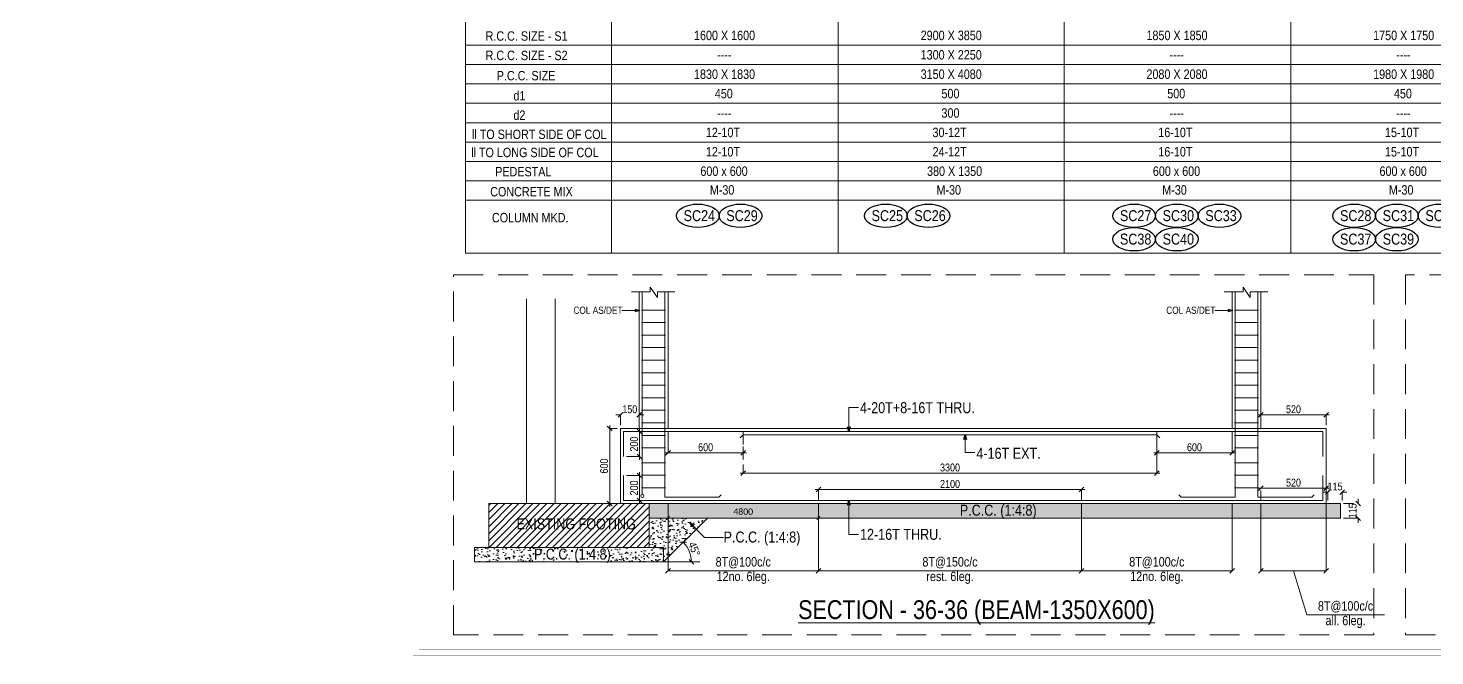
# Model space of a CAD drawing. Header units: millimetres. Extents: x 1112055 to 3390982, y -148532 to 766891.
# Drawn here: x 1898706 to 1943599, y 639060 to 659086 of the extents above; entities that cross this region are included whole.
import ezdxf
from ezdxf.enums import TextEntityAlignment as Align

# ---------------------------------------------------------------- set-up
doc = ezdxf.new("R2010")
doc.units = ezdxf.units.MM
doc.header["$PDMODE"] = 35
doc.header["$PDSIZE"] = -25
doc.linetypes.add('Hidden', pattern=[9.525, 6.35, -3.175])
for name, color, linetype, lineweight in [('B COLSCH', 204, 'Continuous', 20), ('B FOOTING', 49, 'Continuous', 20), ('B HATCH', 250, 'Continuous', 0), ('B P.C.C', 251, 'Continuous', 0), ('B STEEL', 34, 'Continuous', 15), ('B STEEL TEXT', 7, 'Continuous', 15), ('B TITLE BLOCK', 250, 'Continuous', 0), ('B-COL NO', 7, 'Continuous', 5), ('B-ST DIM', 250, 'Continuous', 18), ('P STEEL', 7, 'Continuous', 30)]:
    doc.layers.add(name, color=color, linetype=linetype, lineweight=lineweight)
doc.layers.add('B TEXT', color=7, linetype='Continuous')
doc.layers.add('TEXT', color=7, linetype='Continuous')
doc.styles.add('ARIAL', font='arial.ttf')
doc.styles.add('Cali', font='calibri.ttf')
doc.styles.add('Q1', font='g13f12d.shx', dxfattribs={"width": 0.8})
doc.styles.add('SWINC', font='swissc.ttf')
doc.styles.add('SWINS', font='swissc.ttf')
doc.dimstyles.new('1.100', dxfattribs={"dimtxt": 200, "dimasz": 100, "dimexe": 100, "dimexo": 100, "dimgap": 100, "dimtad": 1, "dimdec": 0, "dimzin": 0, "dimdsep": 46, "dimtxsty": 'Cali', "dimblk": 'OBLIQUE', "dimcen": 0, "dimdle": 100, "dimclrd": 256, "dimclre": 256, "dimclrt": 3, "dimadec": 0, "dimazin": 0, "dimtfac": 1, "dimtdec": 0, "dimtofl": 0, "dimtmove": 1, "dimatfit": 0, "dimfxl": 100, "dimfxlon": 1, "dimtolj": 1, "dimtzin": 0, "dimlwd": -1, "dimlwe": -1, "dimarcsym": 0})
doc.dimstyles.new('BH-STD', dxfattribs={"dimscale": 0, "dimtxt": 230, "dimasz": 125, "dimexe": 0, "dimexo": 100, "dimgap": 50, "dimtad": 1, "dimdec": 0, "dimzin": 1, "dimdsep": 46, "dimtxsty": 'Q1', "dimblk": 'ARCHTICK', "dimcen": 1, "dimdle": 100, "dimclrd": 250, "dimclre": 250, "dimclrt": 256, "dimadec": 0, "dimazin": 0, "dimtfac": 1, "dimtdec": 0, "dimtix": 1, "dimtofl": 0, "dimtmove": 0, "dimatfit": 2, "dimfxl": 1, "dimtolj": 1, "dimtzin": 0, "dimlwd": 9, "dimlwe": 9, "dimarcsym": 0})
doc.dimstyles.new('BHOOMI', dxfattribs={"dimtxt": 230, "dimasz": 150, "dimexe": 10, "dimexo": 0, "dimgap": 25, "dimtad": 1, "dimdec": 0, "dimzin": 0, "dimdsep": 46, "dimtxsty": 'SWINC', "dimblk": 'OBLIQUE', "dimcen": 0.09, "dimclrd": 250, "dimclre": 250, "dimclrt": 256, "dimaunit": 1, "dimadec": 3, "dimazin": 0, "dimtfac": 1, "dimtdec": 0, "dimtofl": 0, "dimtmove": 1, "dimatfit": 3, "dimfxl": 100, "dimtolj": 1, "dimtzin": 0, "dimlwd": 9, "dimlwe": 5, "dimarcsym": 0})
doc.dimstyles.new('DIM 1', dxfattribs={"dimscale": 0, "dimtxt": 230, "dimasz": 150, "dimexe": 0.18, "dimexo": 0.0625, "dimgap": 0.5, "dimtad": 1, "dimdec": 0, "dimzin": 0, "dimdsep": 46, "dimtxsty": 'ARIAL', "dimblk": 'OBLIQUE', "dimcen": 6, "dimse1": 1, "dimse2": 1, "dimclrd": 256, "dimclrt": 256, "dimadec": 0, "dimazin": 2, "dimtfac": 0.75, "dimtdec": 0, "dimtix": 1, "dimtofl": 0, "dimtmove": 1, "dimatfit": 3, "dimldrblk": 'OPEN30', "dimfxl": 0.18, "dimfrac": 1, "dimtolj": 1, "dimtzin": 0, "dimlwd": -1, "dimarcsym": 0})
pattern_1 = [(50, (-377035.25, 428300.5), (364.369338, -31.87817), [38.1, -419.1]), (355, (-377035.25, 428300.5), (-70.48684, 382.11369), [30.48, -335.28117]), (100.451445, (-377004.9, 428297.86), (293.882494, 350.235504), [32.38002, -356.18049]), (46.1842, (-377035.25, 428402.1), (542.15808, -84.08466), [57.15, -628.65]), (96.635558, (-376990.07, 428395.1), (474.80827, 494.85225), [48.57005, -534.27122]), (351.18415, (-377035.25, 428402.1), (474.80827, 494.85225), [45.71993, -502.91946]), (21, (-376984.45, 428376.7), (303.228783, -204.530396), [38.1, -419.1]), (326, (-376984.45, 428376.7), (123.604057, 368.37593), [30.48, -335.28]), (71.451445, (-376959.2, 428359.67), (426.83284, 163.84554), [32.38002, -356.179875]), (37.5, (-377035.25, 428300.51), (6.1772065, 169.110078), [0, -331.216, 0, -340.36, 0, -336.55]), (7.5, (-377035.25, 428300.51), (133.639325, 200.36115), [0, -194.056, 0, -323.596, 0, -128.27]), (327.5, (-377148.54, 428300.51), (271.18119, -11.457488), [0, -127, 0, -396.24, 0, -525.78]), (317.5, (-377199.34, 428300.51), (296.258363, 50.852982), [0, -165.1, 0, -263.144, 0, -373.38])]

# ---------------------------------------------------------------- blocks, each defined once
blk = doc.blocks.new('_Oblique')
at = {"color": 0, "linetype": 'ByBlock', "lineweight": -2}
blk.add_line((-0.5, -0.5), (0.5, 0.5), dxfattribs=at)
blk = doc.blocks.new('*D2856')
at = {"layer": 'B-ST DIM', "color": 7, "lineweight": 9, "ltscale": 50, "transparency": 16777216}
blk.add_arc((1918987, 642056), 886, 0, 45, dxfattribs=at)
at = {"layer": 'Defpoints', "color": 0, "transparency": 16777216}
for p in [(1920387, 643456), (1918987, 642056), (1918987, 642056), (1919843, 642286), (1920139, 642056)]:
    blk.add_point(p, dxfattribs=at)
at = {"layer": 'B-ST DIM', "color": 7, "lineweight": 9, "transparency": 16777216, "xscale": 150, "yscale": 150, "zscale": 150}
for p, rotation in [((1919613, 642683), 135), ((1919873, 642056), 270)]:
    blk.add_blockref('_Oblique', p, dxfattribs=dict(at, rotation=rotation))
at = {"layer": 'B-ST DIM', "color": 7, "transparency": 16777216, "insert": (1919967, 642462), "char_height": 250, "attachment_point": 5, "rotation": 292.5, "style": 'SWINC'}
blk.add_mtext('\\A1;45%%d', dxfattribs=at)
blk = doc.blocks.new('*D2857')
at = {"layer": 'B-ST DIM', "color": 7, "lineweight": 9, "ltscale": 50, "transparency": 16777216}
for p, q in [((1917807, 644816), (1918219, 644816)), ((1918219, 643916), (1918219, 644916))]:
    blk.add_line(p, q, dxfattribs=at)
at = {"layer": 'B-ST DIM', "color": 7, "linetype": 'Hidden', "lineweight": 9, "ltscale": 50, "transparency": 16777216}
blk.add_line((1917807, 644016), (1918219, 644016), dxfattribs=at)
at = {"layer": 'Defpoints', "color": 0, "transparency": 16777216}
for p in [(1917707, 644816), (1918219, 644816), (1917707, 644016)]:
    blk.add_point(p, dxfattribs=at)
at = {"layer": 'B-ST DIM', "color": 7, "lineweight": 9, "transparency": 16777216, "xscale": 150, "yscale": 150, "zscale": 150}
for p, rotation in [((1918219, 644816), 90), ((1918219, 644016), 270)]:
    blk.add_blockref('_Oblique', p, dxfattribs=dict(at, rotation=rotation))
at = {"layer": 'B-ST DIM', "color": 7, "transparency": 16777216, "insert": (1918044, 644416), "char_height": 250, "attachment_point": 5, "rotation": 90, "style": 'SWINC'}
blk.add_mtext('\\A1;200', dxfattribs=at)
blk = doc.blocks.new('*D2858')
at = {"layer": 'B-ST DIM', "color": 7, "lineweight": 9, "ltscale": 50, "transparency": 16777216}
for p, q in [((1917265, 643816), (1917265, 646416)), ((1917507, 646316), (1917265, 646316))]:
    blk.add_line(p, q, dxfattribs=at)
at = {"layer": 'B-ST DIM', "color": 7, "linetype": 'Hidden', "lineweight": 9, "ltscale": 50, "transparency": 16777216}
blk.add_line((1917507, 643916), (1917265, 643916), dxfattribs=at)
at = {"layer": 'Defpoints', "color": 0, "transparency": 16777216}
for p in [(1917265, 646316), (1917607, 646316), (1917607, 643916)]:
    blk.add_point(p, dxfattribs=at)
at = {"layer": 'B-ST DIM', "color": 7, "lineweight": 9, "transparency": 16777216, "xscale": 150, "yscale": 150, "zscale": 150}
for p, rotation in [((1917265, 646316), 90), ((1917265, 643916), 270)]:
    blk.add_blockref('_Oblique', p, dxfattribs=dict(at, rotation=rotation))
at = {"layer": 'B-ST DIM', "color": 7, "transparency": 16777216, "insert": (1917090, 645116), "char_height": 250, "attachment_point": 5, "rotation": 90, "style": 'SWINC'}
blk.add_mtext('\\A1;600', dxfattribs=at)
blk = doc.blocks.new('*D2859')
at = {"layer": 'B-ST DIM', "color": 7, "linetype": 'Hidden', "lineweight": 9, "ltscale": 50, "transparency": 16777216}
blk.add_line((1940687, 643916), (1941152, 643916), dxfattribs=at)
at = {"layer": 'B-ST DIM', "color": 7, "lineweight": 9, "ltscale": 50, "transparency": 16777216}
for p, q in [((1941152, 643916), (1941152, 644066)), ((1940687, 643456), (1941152, 643456)), ((1941152, 643456), (1941152, 643306))]:
    blk.add_line(p, q, dxfattribs=at)
at = {"layer": 'Defpoints', "color": 0, "transparency": 16777216}
for p in [(1940587, 643916), (1940587, 643456), (1941152, 643456)]:
    blk.add_point(p, dxfattribs=at)
at = {"layer": 'B-ST DIM', "color": 7, "lineweight": 9, "transparency": 16777216, "xscale": 150, "yscale": 150, "zscale": 150}
for p, rotation in [((1941152, 643916), 270), ((1941152, 643456), 90)]:
    blk.add_blockref('_Oblique', p, dxfattribs=dict(at, rotation=rotation))
at = {"layer": 'B-ST DIM', "color": 7, "transparency": 16777216, "insert": (1940977, 643686), "char_height": 250, "attachment_point": 5, "rotation": 90, "style": 'SWINC'}
blk.add_mtext('\\A1;115', dxfattribs=at)
blk = doc.blocks.new('*D2860')
at = {"layer": 'B-ST DIM', "color": 7, "linetype": 'Hidden', "lineweight": 9, "ltscale": 50, "transparency": 16777216}
blk.add_line((1917807, 646216), (1918219, 646216), dxfattribs=at)
at = {"layer": 'B-ST DIM', "color": 7, "lineweight": 9, "ltscale": 50, "transparency": 16777216}
for p, q in [((1918219, 646316), (1918219, 645316)), ((1917807, 645416), (1918219, 645416))]:
    blk.add_line(p, q, dxfattribs=at)
at = {"layer": 'Defpoints', "color": 0, "transparency": 16777216}
for p in [(1917707, 646216), (1917707, 645416), (1918219, 645416)]:
    blk.add_point(p, dxfattribs=at)
at = {"layer": 'B-ST DIM', "color": 7, "lineweight": 9, "transparency": 16777216, "xscale": 150, "yscale": 150, "zscale": 150}
for p, rotation in [((1918219, 646216), 90), ((1918219, 645416), 270)]:
    blk.add_blockref('_Oblique', p, dxfattribs=dict(at, rotation=rotation))
at = {"layer": 'B-ST DIM', "color": 7, "transparency": 16777216, "insert": (1918044, 645816), "char_height": 250, "attachment_point": 5, "rotation": 90, "style": 'SWINC'}
blk.add_mtext('\\A1;200', dxfattribs=at)
blk = doc.blocks.new('_Open30')
at = {"color": 0, "linetype": 'ByBlock', "lineweight": -2}
for p, q in [((-1, 0.27), (0, 0)), ((0, 0), (-1, -0.27)), ((0, 0), (-1, 0))]:
    blk.add_line(p, q, dxfattribs=at)
blk = doc.blocks.new('*D2861')
at = {"layer": 'B-ST DIM', "color": 7, "lineweight": 9, "ltscale": 50, "transparency": 16777216}
for p, q in [((1940183, 644287), (1940033, 644287)), ((1940183, 644016), (1940183, 644287)), ((1940643, 644287), (1940793, 644287))]:
    blk.add_line(p, q, dxfattribs=at)
at = {"layer": 'B-ST DIM', "color": 7, "linetype": 'Hidden', "lineweight": 9, "ltscale": 50, "transparency": 16777216}
blk.add_line((1940643, 644016), (1940643, 644287), dxfattribs=at)
at = {"layer": 'Defpoints', "color": 0, "transparency": 16777216}
for p in [(1940183, 644287), (1940183, 643916), (1940643, 643916)]:
    blk.add_point(p, dxfattribs=at)
at = {"layer": 'B-ST DIM', "color": 7, "lineweight": 9, "transparency": 16777216, "xscale": 150, "yscale": 150, "zscale": 150}
blk.add_blockref('_Oblique', (1940183, 644287), dxfattribs=at)
at = {"layer": 'B-ST DIM', "color": 7, "lineweight": 9, "transparency": 16777216, "xscale": 150, "yscale": 150, "zscale": 150, "rotation": 180}
blk.add_blockref('_Oblique', (1940643, 644287), dxfattribs=at)
at = {"layer": 'B-ST DIM', "color": 7, "transparency": 16777216, "insert": (1940413, 644462), "char_height": 250, "attachment_point": 5, "style": 'SWINC'}
blk.add_mtext('\\A1;115', dxfattribs=at)
blk = doc.blocks.new('*D2862')
at = {"layer": 'B-ST DIM', "color": 7, "lineweight": 9, "ltscale": 50, "transparency": 16777216}
for p, q in [((1919127, 646216), (1919127, 645539)), ((1921627, 645539), (1919027, 645539))]:
    blk.add_line(p, q, dxfattribs=at)
at = {"layer": 'B-ST DIM', "color": 7, "linetype": 'Hidden', "lineweight": 9, "ltscale": 50, "transparency": 16777216}
blk.add_line((1921527, 646216), (1921527, 645539), dxfattribs=at)
at = {"layer": 'Defpoints', "color": 0, "transparency": 16777216}
for p in [(1919127, 646316), (1921527, 646316), (1919127, 645539)]:
    blk.add_point(p, dxfattribs=at)
at = {"layer": 'B-ST DIM', "color": 7, "lineweight": 9, "transparency": 16777216, "xscale": 150, "yscale": 150, "zscale": 150, "rotation": 180}
blk.add_blockref('_Oblique', (1919127, 645539), dxfattribs=at)
at = {"layer": 'B-ST DIM', "color": 7, "lineweight": 9, "transparency": 16777216, "xscale": 150, "yscale": 150, "zscale": 150}
blk.add_blockref('_Oblique', (1921527, 645539), dxfattribs=at)
at = {"layer": 'B-ST DIM', "color": 7, "transparency": 16777216, "insert": (1920327, 645714), "char_height": 250, "attachment_point": 5, "style": 'SWINC'}
blk.add_mtext('\\A1;600', dxfattribs=at)
blk = doc.blocks.new('*D2863')
at = {"layer": 'B-ST DIM', "color": 7, "linetype": 'Hidden', "lineweight": 9, "ltscale": 50, "transparency": 16777216}
blk.add_line((1934727, 646216), (1934727, 645539), dxfattribs=at)
at = {"layer": 'B-ST DIM', "color": 7, "lineweight": 9, "ltscale": 50, "transparency": 16777216}
for p, q in [((1937127, 646216), (1937127, 645539)), ((1934627, 645539), (1937227, 645539))]:
    blk.add_line(p, q, dxfattribs=at)
at = {"layer": 'Defpoints', "color": 0, "transparency": 16777216}
for p in [(1934727, 646316), (1937127, 646316), (1937127, 645539)]:
    blk.add_point(p, dxfattribs=at)
at = {"layer": 'B-ST DIM', "color": 7, "lineweight": 9, "transparency": 16777216, "xscale": 150, "yscale": 150, "zscale": 150, "rotation": 180}
blk.add_blockref('_Oblique', (1934727, 645539), dxfattribs=at)
at = {"layer": 'B-ST DIM', "color": 7, "lineweight": 9, "transparency": 16777216, "xscale": 150, "yscale": 150, "zscale": 150}
blk.add_blockref('_Oblique', (1937127, 645539), dxfattribs=at)
at = {"layer": 'B-ST DIM', "color": 7, "transparency": 16777216, "insert": (1935927, 645714), "char_height": 250, "attachment_point": 5, "style": 'SWINC'}
blk.add_mtext('\\A1;600', dxfattribs=at)
blk = doc.blocks.new('*D2864')
at = {"layer": 'B-ST DIM', "color": 250, "lineweight": 5, "ltscale": 50, "transparency": 16777216}
for p, q in [((1919127, 643916), (1919127, 641766)), ((1923927, 643916), (1923927, 641766))]:
    blk.add_line(p, q, dxfattribs=at)
at = {"layer": 'B-ST DIM', "color": 250, "lineweight": 9, "ltscale": 50, "transparency": 16777216}
blk.add_line((1919127, 641776), (1923927, 641776), dxfattribs=at)
at = {"layer": 'Defpoints', "color": 0, "transparency": 16777216}
for p in [(1919127, 643916), (1923927, 643916), (1923927, 641776)]:
    blk.add_point(p, dxfattribs=at)
at = {"layer": 'B-ST DIM', "color": 250, "lineweight": 9, "transparency": 16777216, "xscale": 150, "yscale": 150, "zscale": 150, "rotation": 180}
blk.add_blockref('_Oblique', (1919127, 641776), dxfattribs=at)
at = {"layer": 'B-ST DIM', "color": 250, "lineweight": 9, "transparency": 16777216, "xscale": 150, "yscale": 150, "zscale": 150}
blk.add_blockref('_Oblique', (1923927, 641776), dxfattribs=at)
at = {"layer": 'B-ST DIM', "color": 7, "transparency": 16777216, "char_height": 300, "attachment_point": 5, "style": 'SWINC'}
for s, insert in [('\\A1;8T@100c/c', (1921527, 642030)), ('12no. 6leg.', (1921527, 641551))]:
    blk.add_mtext(s, dxfattribs=dict(at, insert=insert))
blk = doc.blocks.new('*D2865')
at = {"layer": 'B-ST DIM', "color": 250, "lineweight": 5, "ltscale": 50, "transparency": 16777216}
for p, q in [((1923927, 643916), (1923927, 641766)), ((1932327, 643916), (1932327, 641766))]:
    blk.add_line(p, q, dxfattribs=at)
at = {"layer": 'B-ST DIM', "color": 250, "lineweight": 9, "ltscale": 50, "transparency": 16777216}
blk.add_line((1932327, 641776), (1923927, 641776), dxfattribs=at)
at = {"layer": 'Defpoints', "color": 0, "transparency": 16777216}
for p in [(1923927, 643916), (1932327, 643916), (1923927, 641776)]:
    blk.add_point(p, dxfattribs=at)
at = {"layer": 'B-ST DIM', "color": 250, "lineweight": 9, "transparency": 16777216, "xscale": 150, "yscale": 150, "zscale": 150, "rotation": 180}
blk.add_blockref('_Oblique', (1923927, 641776), dxfattribs=at)
at = {"layer": 'B-ST DIM', "color": 250, "lineweight": 9, "transparency": 16777216, "xscale": 150, "yscale": 150, "zscale": 150}
blk.add_blockref('_Oblique', (1932327, 641776), dxfattribs=at)
at = {"layer": 'B-ST DIM', "color": 7, "transparency": 16777216, "char_height": 300, "attachment_point": 5, "style": 'SWINC'}
for s, insert in [('\\A1;8T@150c/c', (1928127, 642030)), ('rest. 6leg.', (1928127, 641551))]:
    blk.add_mtext(s, dxfattribs=dict(at, insert=insert))
blk = doc.blocks.new('*D2866')
at = {"layer": 'B-ST DIM', "color": 250, "lineweight": 5, "ltscale": 50, "transparency": 16777216}
for p, q in [((1932327, 643916), (1932327, 641766)), ((1937127, 643916), (1937127, 641766))]:
    blk.add_line(p, q, dxfattribs=at)
at = {"layer": 'B-ST DIM', "color": 250, "lineweight": 9, "ltscale": 50, "transparency": 16777216}
blk.add_line((1932327, 641776), (1937127, 641776), dxfattribs=at)
at = {"layer": 'Defpoints', "color": 0, "transparency": 16777216}
for p in [(1932327, 643916), (1937127, 643916), (1937127, 641776)]:
    blk.add_point(p, dxfattribs=at)
at = {"layer": 'B-ST DIM', "color": 250, "lineweight": 9, "transparency": 16777216, "xscale": 150, "yscale": 150, "zscale": 150, "rotation": 180}
blk.add_blockref('_Oblique', (1932327, 641776), dxfattribs=at)
at = {"layer": 'B-ST DIM', "color": 250, "lineweight": 9, "transparency": 16777216, "xscale": 150, "yscale": 150, "zscale": 150}
blk.add_blockref('_Oblique', (1937127, 641776), dxfattribs=at)
at = {"layer": 'B-ST DIM', "color": 7, "transparency": 16777216, "char_height": 300, "attachment_point": 5, "style": 'SWINC'}
for s, insert in [('\\A1;8T@100c/c', (1934727, 642030)), ('12no. 6leg.', (1934727, 641551))]:
    blk.add_mtext(s, dxfattribs=dict(at, insert=insert))
blk = doc.blocks.new('*D2867')
at = {"layer": 'B-ST DIM', "color": 250, "lineweight": 5, "ltscale": 50, "transparency": 16777216}
for p, q in [((1938047, 643916), (1938047, 641766)), ((1940127, 643916), (1940127, 641766))]:
    blk.add_line(p, q, dxfattribs=at)
at = {"layer": 'B-ST DIM', "color": 250, "lineweight": 9, "ltscale": 50, "transparency": 16777216}
for p, q in [((1940127, 641776), (1938047, 641776)), ((1939509, 640368), (1939087, 641776)), ((1941988, 640368), (1939509, 640368))]:
    blk.add_line(p, q, dxfattribs=at)
at = {"layer": 'Defpoints', "color": 0, "transparency": 16777216}
for p in [(1938047, 643916), (1940127, 643916), (1938047, 641776)]:
    blk.add_point(p, dxfattribs=at)
at = {"layer": 'B-ST DIM', "color": 250, "lineweight": 9, "transparency": 16777216, "xscale": 150, "yscale": 150, "zscale": 150, "rotation": 180}
blk.add_blockref('_Oblique', (1938047, 641776), dxfattribs=at)
at = {"layer": 'B-ST DIM', "color": 250, "lineweight": 9, "transparency": 16777216, "xscale": 150, "yscale": 150, "zscale": 150}
blk.add_blockref('_Oblique', (1940127, 641776), dxfattribs=at)
at = {"layer": 'B-ST DIM', "color": 7, "transparency": 16777216, "char_height": 300, "attachment_point": 5, "style": 'SWINC'}
for s, insert in [('\\A1;8T@100c/c', (1940749, 640622)), ('all. 6leg.', (1940749, 640143))]:
    blk.add_mtext(s, dxfattribs=dict(at, insert=insert))
blk = doc.blocks.new('*D2868')
at = {"layer": 'B-ST DIM', "color": 7, "lineweight": 9, "ltscale": 50, "transparency": 16777216}
for p, q in [((1917607, 646751), (1917457, 646751)), ((1917607, 646416), (1917607, 646751)), ((1918207, 646751), (1918357, 646751))]:
    blk.add_line(p, q, dxfattribs=at)
at = {"layer": 'B-ST DIM', "color": 7, "linetype": 'Hidden', "lineweight": 9, "ltscale": 50, "transparency": 16777216}
blk.add_line((1918207, 646416), (1918207, 646751), dxfattribs=at)
at = {"layer": 'Defpoints', "color": 0, "transparency": 16777216}
for p in [(1917607, 646751), (1917607, 646316), (1918207, 646316)]:
    blk.add_point(p, dxfattribs=at)
at = {"layer": 'B-ST DIM', "color": 7, "lineweight": 9, "transparency": 16777216, "xscale": 150, "yscale": 150, "zscale": 150}
blk.add_blockref('_Oblique', (1917607, 646751), dxfattribs=at)
at = {"layer": 'B-ST DIM', "color": 7, "lineweight": 9, "transparency": 16777216, "xscale": 150, "yscale": 150, "zscale": 150, "rotation": 180}
blk.add_blockref('_Oblique', (1918207, 646751), dxfattribs=at)
at = {"layer": 'B-ST DIM', "color": 7, "transparency": 16777216, "insert": (1917907, 646926), "char_height": 250, "attachment_point": 5, "style": 'SWINC'}
blk.add_mtext('\\A1;150', dxfattribs=at)
blk = doc.blocks.new('*D2869')
at = {"layer": 'B-ST DIM', "color": 7, "lineweight": 9, "ltscale": 50, "transparency": 16777216}
for p, q in [((1940227, 646751), (1937947, 646751)), ((1938047, 646416), (1938047, 646751))]:
    blk.add_line(p, q, dxfattribs=at)
at = {"layer": 'B-ST DIM', "color": 7, "linetype": 'Hidden', "lineweight": 9, "ltscale": 50, "transparency": 16777216}
blk.add_line((1940127, 646416), (1940127, 646751), dxfattribs=at)
at = {"layer": 'Defpoints', "color": 0, "transparency": 16777216}
for p in [(1938047, 646751), (1938047, 646316), (1940127, 646316)]:
    blk.add_point(p, dxfattribs=at)
at = {"layer": 'B-ST DIM', "color": 7, "lineweight": 9, "transparency": 16777216, "xscale": 150, "yscale": 150, "zscale": 150, "rotation": 180}
blk.add_blockref('_Oblique', (1938047, 646751), dxfattribs=at)
at = {"layer": 'B-ST DIM', "color": 7, "lineweight": 9, "transparency": 16777216, "xscale": 150, "yscale": 150, "zscale": 150}
blk.add_blockref('_Oblique', (1940127, 646751), dxfattribs=at)
at = {"layer": 'B-ST DIM', "color": 7, "transparency": 16777216, "insert": (1939087, 646926), "char_height": 250, "attachment_point": 5, "style": 'SWINC'}
blk.add_mtext('\\A1;520', dxfattribs=at)
blk = doc.blocks.new('*D2880')
at = {"layer": 'B-ST DIM', "color": 7, "linetype": 'Hidden', "lineweight": 9, "ltscale": 50, "transparency": 16777216}
blk.add_line((1921527, 646116), (1921527, 644893), dxfattribs=at)
at = {"layer": 'B-ST DIM', "color": 7, "lineweight": 9, "ltscale": 50, "transparency": 16777216}
for p, q in [((1934727, 646116), (1934727, 644893)), ((1921427, 644893), (1934827, 644893))]:
    blk.add_line(p, q, dxfattribs=at)
at = {"layer": 'Defpoints', "color": 0, "transparency": 16777216}
for p in [(1921527, 646216), (1934727, 646216), (1934727, 644893)]:
    blk.add_point(p, dxfattribs=at)
at = {"layer": 'B-ST DIM', "color": 7, "lineweight": 9, "transparency": 16777216, "xscale": 150, "yscale": 150, "zscale": 150, "rotation": 180}
blk.add_blockref('_Oblique', (1921527, 644893), dxfattribs=at)
at = {"layer": 'B-ST DIM', "color": 7, "lineweight": 9, "transparency": 16777216, "xscale": 150, "yscale": 150, "zscale": 150}
blk.add_blockref('_Oblique', (1934727, 644893), dxfattribs=at)
at = {"layer": 'B-ST DIM', "color": 7, "transparency": 16777216, "insert": (1928127, 645068), "char_height": 250, "attachment_point": 5, "style": 'SWINC'}
blk.add_mtext('\\A1;3300', dxfattribs=at)
blk = doc.blocks.new('*D2881')
at = {"layer": 'B FOOTING', "transparency": 16777216}
for p, q in [((1924027, 643456), (1919027, 643456)), ((1919127, 643457), (1919127, 643356)), ((1923927, 643457), (1923927, 643356))]:
    blk.add_line(p, q, dxfattribs=at)
at = {"layer": 'Defpoints', "color": 0, "transparency": 16777216}
for p in [(1919127, 643916), (1923927, 643916), (1919127, 643456)]:
    blk.add_point(p, dxfattribs=at)
at = {"layer": 'B FOOTING', "transparency": 16777216, "xscale": 100, "yscale": 100, "zscale": 100, "rotation": 180}
blk.add_blockref('_Oblique', (1919127, 643456), dxfattribs=at)
at = {"layer": 'B FOOTING', "transparency": 16777216, "xscale": 100, "yscale": 100, "zscale": 100}
blk.add_blockref('_Oblique', (1923927, 643456), dxfattribs=at)
at = {"layer": 'B FOOTING', "color": 3, "transparency": 16777216, "insert": (1921527, 643659), "char_height": 200, "attachment_point": 5, "style": 'Cali'}
blk.add_mtext('\\A1;4800', dxfattribs=at)
blk = doc.blocks.new('*D2882')
at = {"layer": 'B-ST DIM', "color": 7, "lineweight": 9, "ltscale": 50, "transparency": 16777216}
for p, q in [((1923827, 644367), (1932427, 644367)), ((1932327, 644016), (1932327, 644367))]:
    blk.add_line(p, q, dxfattribs=at)
at = {"layer": 'B-ST DIM', "color": 7, "linetype": 'Hidden', "lineweight": 9, "ltscale": 50, "transparency": 16777216}
blk.add_line((1923927, 644016), (1923927, 644367), dxfattribs=at)
at = {"layer": 'Defpoints', "color": 0, "transparency": 16777216}
for p in [(1932327, 644367), (1923927, 643916), (1932327, 643916)]:
    blk.add_point(p, dxfattribs=at)
at = {"layer": 'B-ST DIM', "color": 7, "lineweight": 9, "transparency": 16777216, "xscale": 150, "yscale": 150, "zscale": 150, "rotation": 180}
blk.add_blockref('_Oblique', (1923927, 644367), dxfattribs=at)
at = {"layer": 'B-ST DIM', "color": 7, "lineweight": 9, "transparency": 16777216, "xscale": 150, "yscale": 150, "zscale": 150}
blk.add_blockref('_Oblique', (1932327, 644367), dxfattribs=at)
at = {"layer": 'B-ST DIM', "color": 7, "transparency": 16777216, "insert": (1928127, 644542), "char_height": 250, "attachment_point": 5, "style": 'SWINC'}
blk.add_mtext('\\A1;2100', dxfattribs=at)
blk = doc.blocks.new('*D2883')
at = {"layer": 'B-ST DIM', "color": 7, "lineweight": 9, "ltscale": 50, "transparency": 16777216}
for p, q in [((1937947, 644409), (1940227, 644409)), ((1940127, 644016), (1940127, 644409))]:
    blk.add_line(p, q, dxfattribs=at)
at = {"layer": 'B-ST DIM', "color": 7, "linetype": 'Hidden', "lineweight": 9, "ltscale": 50, "transparency": 16777216}
blk.add_line((1938047, 644016), (1938047, 644409), dxfattribs=at)
at = {"layer": 'Defpoints', "color": 0, "transparency": 16777216}
for p in [(1940127, 644409), (1938047, 643916), (1940127, 643916)]:
    blk.add_point(p, dxfattribs=at)
at = {"layer": 'B-ST DIM', "color": 7, "lineweight": 9, "transparency": 16777216, "xscale": 150, "yscale": 150, "zscale": 150, "rotation": 180}
blk.add_blockref('_Oblique', (1938047, 644409), dxfattribs=at)
at = {"layer": 'B-ST DIM', "color": 7, "lineweight": 9, "transparency": 16777216, "xscale": 150, "yscale": 150, "zscale": 150}
blk.add_blockref('_Oblique', (1940127, 644409), dxfattribs=at)
at = {"layer": 'B-ST DIM', "color": 7, "transparency": 16777216, "insert": (1939087, 644584), "char_height": 250, "attachment_point": 5, "style": 'SWINC'}
blk.add_mtext('\\A1;520', dxfattribs=at)

msp = doc.modelspace()

# ---------------------------------------------------------------- hatches: boundary and pattern name
at = {"layer": 'B HATCH', "lineweight": 0}
h = msp.add_hatch(dxfattribs=at)
h.set_pattern_fill('ANSI31', color=250, scale=50, style=0)
h.set_pattern_definition([(45, (-377035.25, 428300.51), (-112.253202, 112.253202), [])])
h.paths.add_polyline_path([(1918526.9, 643916.4), (1913406.9, 643916.4), (1913406.9, 642516.4), (1918526.9, 642516.4)])
h = msp.add_hatch(dxfattribs=at)
h.set_pattern_fill('AR-CONC', color=250, scale=2, style=0)
h.set_pattern_definition(pattern_1)
h.paths.add_polyline_path([(1918526.9, 643916.4), (1918526.9, 643456.4), (1940586.8, 643456.4), (1940586.8, 643916.4)])
h = msp.add_hatch(dxfattribs=at)
h.set_pattern_fill('AR-CONC', color=250, scale=2, style=0)
h.set_pattern_definition(pattern_1)
h.paths.add_polyline_path([(1920386.9, 643456.4), (1918526.9, 643456.4), (1918526.9, 642516.4), (1918986.9, 642516.4), (1918986.9, 642056.4)])
h = msp.add_hatch(dxfattribs=at)
h.set_pattern_fill('AR-CONC', color=250, scale=2, style=0)
h.set_pattern_definition(pattern_1)
h.paths.add_polyline_path([(1912946.9, 642516.4), (1912946.9, 642056.4), (1918986.9, 642056.4), (1918986.9, 642516.4)])

# ---------------------------------------------------------------- linework, layer by layer
at = {"layer": 'B COLSCH', "color": 250, "lineweight": 0}
for p, q in [((1912667.6, 685201.3), (1912667.6, 651910.2)), ((1917328.2, 683882.3), (1917328.2, 651910.2)), ((1924561.8, 683882.3), (1924561.8, 651910.2)), ((1931767.8, 683882.3), (1931767.8, 651910.2)), ((1939001.4, 683882.3), (1939001.4, 651910.2)), ((1912667.6, 658543.9), (1953141.9, 658543.9)), ((1912667.6, 657925.1), (1953141.9, 657925.1)), ((1912667.6, 657306.2), (1953141.9, 657306.2)), ((1912667.6, 656687.3), (1953141.9, 656687.3)), ((1912667.6, 656068.5), (1953141.9, 656068.5)), ((1912667.6, 655449.6), (1953141.9, 655449.6)), ((1912667.6, 654830.8), (1953141.9, 654830.8)), ((1912667.6, 654211.9), (1960347.9, 654211.9)), ((1912667.6, 653593), (1960347.9, 653593)), ((1912667.6, 651910.2), (1960347.9, 651910.2))]:
    msp.add_line(p, q, dxfattribs=at)
at = {"layer": 'B FOOTING', "color": 1, "lineweight": 13, "ltscale": 10}
for p, q in [((1918206.9, 650677.7), (1918206.9, 646316.4)), ((1919126.9, 650677.7), (1919126.9, 646316.4)), ((1937126.8, 650677.7), (1937126.8, 646316.4)), ((1938046.8, 650677.7), (1938046.8, 646316.4))]:
    msp.add_line(p, q, dxfattribs=at)
at = {"layer": 'B FOOTING'}
for p, q in [((1914606.9, 643916.4), (1914606.9, 650447.2)), ((1915526.9, 643916.4), (1915526.9, 650447.2)), ((1917606.6, 646316.4), (1917606.6, 643916.4)), ((1940126.8, 646316.4), (1917606.6, 646316.4)), ((1940126.8, 643916.4), (1940126.8, 646316.4)), ((1913406.9, 642516.4), (1913406.9, 643916.4)), ((1918526.9, 643916.4), (1913406.9, 643916.4)), ((1918526.9, 642516.4), (1918526.9, 643916.4)), ((1918986.9, 642056.4), (1920386.9, 643456.4)), ((1918986.9, 642056.4), (1920139.4, 642056.4))]:
    msp.add_line(p, q, dxfattribs=at)
at = {"layer": 'B FOOTING', "color": 1, "lineweight": 13, "ltscale": 10}
for points in [[(1919347.3, 650677.7), (1918789.8, 650677.7), (1918789.8, 650492.4), (1918561.5, 650826.4), (1918561.5, 650677.7), (1917960.6, 650677.7)], [(1938267.3, 650677.7), (1937709.8, 650677.7), (1937709.8, 650492.4), (1937481.4, 650826.4), (1937481.4, 650677.7), (1936880.5, 650677.7)]]:
    msp.add_lwpolyline(points, dxfattribs=at)
at = {"layer": 'B FOOTING'}
for points in [[(1918526.9, 643456.4), (1940586.8, 643456.4), (1940586.8, 643916.4), (1918526.9, 643916.4)], [(1912946.9, 642516.4), (1918986.9, 642516.4), (1918986.9, 642056.4), (1912946.9, 642056.4)]]:
    msp.add_lwpolyline(points, close=True, dxfattribs=at)
at = {"layer": 'B P.C.C', "color": 250, "linetype": 'Hidden', "lineweight": 0, "ltscale": 150}
for points in [[(1912277.9, 651220.8), (1941655.8, 651220.8), (1941655.8, 639727.1), (1912277.9, 639727.1)], [(1962952, 651220.8), (1942662.6, 651220.8), (1942662.6, 639727.1), (1962952, 639727.1)]]:
    msp.add_lwpolyline(points, close=True, dxfattribs=at)
at = {"layer": 'B STEEL'}
for p, q in [((1921426.9, 646016.4), (1921526.9, 646116.4)), ((1921526.9, 646116.4), (1934726.8, 646116.4)), ((1934826.8, 646016.4), (1934726.8, 646116.4))]:
    msp.add_line(p, q, dxfattribs=at)
for points in [[(1917706.6, 645416.4), (1917706.6, 646216.4), (1940026.8, 646216.4), (1940026.8, 645416.4)], [(1917706.6, 644816.4), (1917706.6, 644016.4), (1940026.8, 644016.4), (1940026.8, 644816.4)]]:
    msp.add_lwpolyline(points, dxfattribs=at)
at = {"layer": 'B TEXT', "color": 250}
for centre in [(1920076.9, 653098.9), (1921439.4, 653098.9), (1926075.6, 653098.9), (1927438.1, 653098.9), (1934000.5, 653098.9), (1935363.1, 653098.9), (1936725.6, 653098.9), (1941023.5, 653098.9), (1942386, 653098.9), (1943748.6, 653098.9), (1934000.5, 652350.5), (1935363.1, 652350.5), (1941023.5, 652350.5), (1942386, 652350.5)]:
    msp.add_ellipse(centre, major_axis=(681.3, 0), ratio=0.5492639, dxfattribs=at)
at = {"layer": 'B TITLE BLOCK', "color": 1, "const_width": 4.29}
msp.add_lwpolyline([(1910988.2, 686617.8), (1910988.2, 639062.2), (1972414, 639062.2), (1972414, 686617.8)], close=True, dxfattribs=at)
at = {"layer": 'B TITLE BLOCK', "color": 250, "lineweight": 0, "const_width": 4.29}
msp.add_lwpolyline([(1911179.3, 686426.7), (1911179.3, 639253.3), (1972222.8, 639253.3), (1972222.8, 686426.7)], close=True, dxfattribs=at)
at = {"layer": 'P STEEL', "color": 250, "lineweight": 0}
for p, q in [((1918281.9, 650093.2), (1919051.9, 650093.2)), ((1937201.8, 650093.2), (1937971.8, 650093.2)), ((1918281.9, 649693.2), (1919051.9, 649693.2)), ((1937201.8, 649693.2), (1937971.8, 649693.2)), ((1918281.9, 649293.2), (1919051.9, 649293.2)), ((1937201.8, 649293.2), (1937971.8, 649293.2)), ((1918281.9, 648893.2), (1919051.9, 648893.2)), ((1937201.8, 648893.2), (1937971.8, 648893.2)), ((1918281.9, 648493.2), (1919051.9, 648493.2)), ((1937201.8, 648493.2), (1937971.8, 648493.2)), ((1918281.9, 648093.2), (1919051.9, 648093.2)), ((1937201.8, 648093.2), (1937971.8, 648093.2)), ((1918281.9, 647693.2), (1919051.9, 647693.2)), ((1937201.8, 647693.2), (1937971.8, 647693.2)), ((1918281.9, 647293.2), (1919051.9, 647293.2)), ((1937201.8, 647293.2), (1937971.8, 647293.2)), ((1918281.9, 646893.2), (1919051.9, 646893.2)), ((1918281.9, 646493.2), (1919051.9, 646493.2)), ((1937201.8, 646893.2), (1937971.8, 646893.2)), ((1937201.8, 646493.2), (1937971.8, 646493.2)), ((1918281.9, 646093.2), (1919051.9, 646093.2)), ((1937201.8, 646093.2), (1937971.8, 646093.2)), ((1918281.9, 645693.2), (1919051.9, 645693.2)), ((1937201.8, 645693.2), (1937971.8, 645693.2)), ((1918281.9, 645220.8), (1919051.9, 645220.8)), ((1937201.8, 645220.8), (1937971.8, 645220.8)), ((1918281.9, 644820.8), (1919051.9, 644820.8)), ((1937201.8, 644820.8), (1937971.8, 644820.8)), ((1918281.9, 644420.8), (1919051.9, 644420.8)), ((1937201.8, 644420.8), (1937971.8, 644420.8))]:
    msp.add_line(p, q, dxfattribs=at)
for points in [[(1918306.9, 650677.7), (1918306.9, 644208.6)], [(1919026.9, 650677.7), (1919026.9, 644120), (1920748.9, 644120), (1920826.9, 644201.8)], [(1937226.8, 650677.7), (1937226.8, 644120), (1935504.8, 644120), (1935426.8, 644201.8)], [(1937946.8, 650677.7), (1937946.8, 644120), (1939668.9, 644120), (1939746.8, 644201.8)]]:
    msp.add_lwpolyline(points, dxfattribs=at)
msp.add_circle((1918306.9, 644160.4), 48.2, dxfattribs=at)

# ---------------------------------------------------------------- texts
at = {"layer": 'B STEEL TEXT', "lineweight": 5, "style": 'SWINS'}
for p in [(1916108.2, 649972), (1935028.1, 649972)]:
    msp.add_text('COL AS/DET', height=230, dxfattribs=at).set_placement(p)
at = {"layer": 'B STEEL TEXT', "lineweight": 9, "style": 'SWINC'}
for s, p in [('4-20T+8-16T THRU.', (1925255.2, 646802.3)), ('4-16T EXT.', (1928969.2, 645348)), ('P.C.C. (1:4:8)', (1928439.1, 643531.7)), ('EXISTING FOOTING', (1914291.1, 643095.1)), ('P.C.C. (1:4:8)', (1920901, 642675.6)), ('12-16T THRU.', (1925255.2, 642761.6)), ('P.C.C. (1:4:8)', (1914849.1, 642131.7))]:
    msp.add_text(s, height=350, dxfattribs=at).set_placement(p)
at = {"layer": 'B TEXT', "style": 'SWINC'}
for s, p in [('1600 X 1600', (1919956.2, 658614.7)), ('2900 X 3850', (1927189.8, 658614.7)), ('1850 X 1850', (1934395.8, 658614.7)), ('1750 X 1750', (1941629.3, 658614.7)), ('----', (1920694.4, 657995.8)), ('1300 X 2250', (1927189.8, 657995.8)), ('----', (1935134, 657995.8)), ('----', (1942367.6, 657995.8)), ('1830 X 1830', (1919956.2, 657377)), ('3150 X 4080', (1927189.8, 657377)), ('2080 X 2080', (1934395.8, 657377)), ('1980 X 1980', (1941629.3, 657377)), ('450', (1920620.1, 656758.1)), ('500', (1927853.6, 656758.1)), ('500', (1935059.7, 656758.1)), ('450', (1942293.2, 656758.1)), ('----', (1920694.4, 656139.2)), ('300', (1927853.6, 656139.2)), ('----', (1935134, 656139.2)), ('----', (1942367.6, 656139.2)), ('12-10T', (1920334.8, 655520.4)), ('30-12T', (1927568.4, 655520.4)), ('16-10T', (1934774.4, 655520.4)), ('15-10T', (1942008, 655520.4)), ('12-10T', (1920334.8, 654901.5)), ('24-12T', (1927568.4, 654901.5)), ('16-10T', (1934774.4, 654901.5)), ('15-10T', (1942008, 654901.5)), ('600 x 600', (1920159.7, 654282.7)), ('380 X 1350', (1927393.3, 654282.7)), ('600 x 600', (1934599.3, 654282.7)), ('600 x 600', (1941832.9, 654282.7)), ('M-30', (1920460.3, 653685.3)), ('M-30', (1927693.8, 653685.3)), ('M-30', (1934899.9, 653685.3)), ('M-30', (1942133.4, 653685.3))]:
    msp.add_text(s, height=300, dxfattribs=at).set_placement(p, align=Align.BOTTOM_LEFT)
at = {"layer": 'B TEXT', "color": 1, "style": 'SWINC'}
msp.add_text('COLUMN MKD.', height=300, dxfattribs=at).set_placement((1913507.9, 652890.7))
at = {"layer": 'B TEXT', "color": 6, "style": 'SWINC'}
for s, p in [('SC24', (1919625.2, 652929.1)), ('SC29', (1920987.7, 652929.1)), ('SC25', (1925623.9, 652929.1)), ('SC26', (1926986.5, 652929.1)), ('SC27', (1933548.9, 652929.1)), ('SC30', (1934911.4, 652929.1)), ('SC33', (1936273.9, 652929.1)), ('SC28', (1940571.8, 652929.1)), ('SC31', (1941934.4, 652929.1)), ('SC32', (1943296.9, 652929.1)), ('SC38', (1933548.9, 652180.7)), ('SC40', (1934911.4, 652180.7)), ('SC37', (1940571.8, 652180.7)), ('SC39', (1941934.4, 652180.7))]:
    msp.add_text(s, height=350, dxfattribs=at).set_placement(p)
at = {"layer": 'B TITLE BLOCK', "color": 251, "insert": (1966799, 647293.2), "char_height": 158.554, "attachment_point": 2, "style": 'SWINC'}
msp.add_mtext_dynamic_manual_height_columns('\\pxsm1,qj;{\\fBankGothic Lt BT|b0|i0|c0|p34;BHOOMI\\P\\ps*,q*;\\fGost|b0|i0|c0|p2;\\H0.8x;- CONSULTANTS -\\C1; }', width=414587.544, gutter_width=0, heights=[58316.5], dxfattribs=at)
at = {"layer": 'B-COL NO', "color": 3, "lineweight": 15, "style": 'SWINC'}
msp.add_text('%%USECTION - 36-36 (BEAM-1350X600)', height=600, dxfattribs=at).set_placement((1923279.3, 640234.3))
at = {"layer": 'TEXT', "color": 1, "style": 'SWINC'}
for s, p in [('R.C.C. SIZE - S1', (1913305.6, 658595)), ('R.C.C. SIZE - S2', (1913305.6, 657976.1)), ('P.C.C. SIZE', (1913661.1, 657330)), ('d1', (1914193.2, 656688.6)), ('d2', (1914193.2, 656069.7)), ('ll TO SHORT SIDE OF COL', (1912870.1, 655458.5)), ('ll TO LONG SIDE OF COL', (1912845, 654879.8)), ('CONCRETE MIX', (1913452.8, 653628))]:
    msp.add_text(s, height=300, dxfattribs=at).set_placement(p, align=Align.BOTTOM_LEFT)
msp.add_text('PEDESTAL', height=300, dxfattribs=at).set_placement((1913611.4, 654357.2))

# ---------------------------------------------------------------- dimensions: what is measured, and where the dimension line sits
at = {"layer": 'B FOOTING'}
dim = msp.add_linear_dim(base=(1919126.9, 643456.4), p1=(1923926.9, 643916.4), p2=(1919126.9, 643916.4), dimstyle='1.100', override={"dimfxl": 0.18, "dimarcsym": 2}, dxfattribs=at)
dim.commit()
dim.dimension.update_dxf_attribs({"geometry": '*D2881', "text_midpoint": (1921526.9, 643658.9)})
at = {"layer": 'B-ST DIM', "ltscale": 50}
for base, p1, p2, picture, middle in [((1917606.6, 646750.7), (1918206.9, 646316.4), (1917606.6, 646316.4), '*D2868', (1917906.7, 646925.7)), ((1938046.8, 646750.7), (1940126.8, 646316.4), (1938046.8, 646316.4), '*D2869', (1939086.8, 646925.7)), ((1934726.8, 644892.7), (1921526.9, 646216.4), (1934726.8, 646216.4), '*D2880', (1928126.9, 645067.7)), ((1937126.8, 645538.5), (1934726.8, 646316.4), (1937126.8, 646316.4), '*D2863', (1935926.8, 645713.5)), ((1932326.8, 644367.2), (1923926.9, 643916.4), (1932326.8, 643916.4), '*D2882', (1928126.9, 644542.2)), ((1940126.8, 644409.3), (1938046.8, 643916.4), (1940126.8, 643916.4), '*D2883', (1939086.8, 644584.3))]:
    dim = msp.add_linear_dim(base=base, p1=p1, p2=p2, dimstyle='BH-STD', override={"dimscale": 1, "dimtxt": 250, "dimasz": 150, "dimlfac": 0.25, "dimtxsty": 'SWINC', "dimblk1": 'Oblique', "dimblk2": 'Oblique', "dimsah": 1, "dimclrd": 7, "dimclre": 7, "dimclrt": 7}, dxfattribs=at)
    dim.commit()
    dim.dimension.update_dxf_attribs({"geometry": picture, "text_midpoint": middle})
for base, p1, p2, angle, picture, middle in [((1917265.3, 646316.4), (1917606.6, 643916.4), (1917606.6, 646316.4), 90, '*D2858', (1917090.3, 645116.4)), ((1918218.7, 645416.4), (1917706.6, 646216.4), (1917706.6, 645416.4), 270, '*D2860', (1918043.7, 645816.4)), ((1919126.9, 645538.5), (1921526.9, 646316.4), (1919126.9, 646316.4), 180, '*D2862', (1920326.9, 645713.5)), ((1918218.7, 644816.4), (1917706.6, 644016.4), (1917706.6, 644816.4), 90, '*D2857', (1918043.7, 644416.4)), ((1940182.9, 644286.8), (1940642.9, 643916.4), (1940182.9, 643916.4), 180, '*D2861', (1940412.9, 644461.8)), ((1941152.1, 643456.4), (1940586.8, 643916.4), (1940586.8, 643456.4), 90, '*D2859', (1940977.1, 643686.4))]:
    dim = msp.add_linear_dim(base=base, p1=p1, p2=p2, angle=angle, dimstyle='BH-STD', override={"dimscale": 1, "dimtxt": 250, "dimasz": 150, "dimlfac": 0.25, "dimtxsty": 'SWINC', "dimblk1": 'Oblique', "dimblk2": 'Oblique', "dimsah": 1, "dimclrd": 7, "dimclre": 7, "dimclrt": 7}, dxfattribs=at)
    dim.commit()
    dim.dimension.update_dxf_attribs({"geometry": picture, "text_midpoint": middle})
for base, p1, p2, picture, middle in [((1923926.9, 641776.2), (1919126.9, 643916.4), (1923926.9, 643916.4), '*D2864', (1921526.9, 641776.2)), ((1937126.8, 641776.2), (1932326.8, 643916.4), (1937126.8, 643916.4), '*D2866', (1934726.8, 641776.2))]:
    dim = msp.add_linear_dim(base=base, p1=p1, p2=p2, text='8T@100c/c\\X12no. 6leg.', dimstyle='BHOOMI', override={"dimtxt": 300, "dimclrt": 7}, dxfattribs=at)
    dim.commit()
    dim.dimension.update_dxf_attribs({"geometry": picture, "text_midpoint": middle})
for base, p1, p2, text, picture, middle in [((1923926.9, 641776.2), (1932326.8, 643916.4), (1923926.9, 643916.4), '8T@150c/c\\Xrest. 6leg.', '*D2865', (1928126.9, 641776.2)), ((1938046.8, 641776.2), (1940126.8, 643916.4), (1938046.8, 643916.4), '8T@100c/c\\Xall. 6leg.', '*D2867', (1939534.3, 640368))]:
    dim = msp.add_linear_dim(base=base, p1=p1, p2=p2, angle=180, text=text, dimstyle='BHOOMI', override={"dimtxt": 300, "dimclrt": 7}, dxfattribs=at)
    dim.commit()
    dim.dimension.update_dxf_attribs({"geometry": picture, "text_midpoint": middle})
dim = msp.add_angular_dim_2l(base=(1919842.7, 642285.7), line1=((1918986.9, 642056.4), (1920139.4, 642056.4)), line2=((1918986.9, 642056.4), (1920386.9, 643456.4)), dimstyle='BH-STD', override={"dimscale": 1, "dimtxt": 250, "dimasz": 150, "dimlfac": 0.25, "dimtxsty": 'SWINC', "dimblk1": 'Oblique', "dimblk2": 'Oblique', "dimsah": 1, "dimclrd": 7, "dimclre": 7, "dimclrt": 7}, dxfattribs=at)
dim.commit()
dim.dimension.update_dxf_attribs({"geometry": '*D2856', "text_midpoint": (1919967.2, 642462.5)})

# ---------------------------------------------------------------- leaders
at = {"layer": 'B STEEL TEXT', "lineweight": 5}
for points in [[(1918217.6, 650077), (1917653.2, 650077)], [(1937137.6, 650077), (1936573.2, 650077)], [(1924896.8, 646216.4), (1924896.8, 646980.5), (1925207.9, 646980.5)], [(1928610.8, 646116.4), (1928610.8, 645551.3), (1928921.9, 645551.3)], [(1924896.8, 644016.4), (1924896.8, 642928.1), (1925207.9, 642928.1)], [(1919822, 643319), (1920288.7, 642839.2), (1920894.8, 642839.2)]]:
    msp.add_leader(points, dimstyle='DIM 1', override={"dimscale": 1, "dimtad": 0, "dimtxsty": 'SWINC', "dimfxlon": 1, "dimlwd": 5, "dimarcsym": 2}, dxfattribs=at)

doc.saveas('drawing.dxf')
